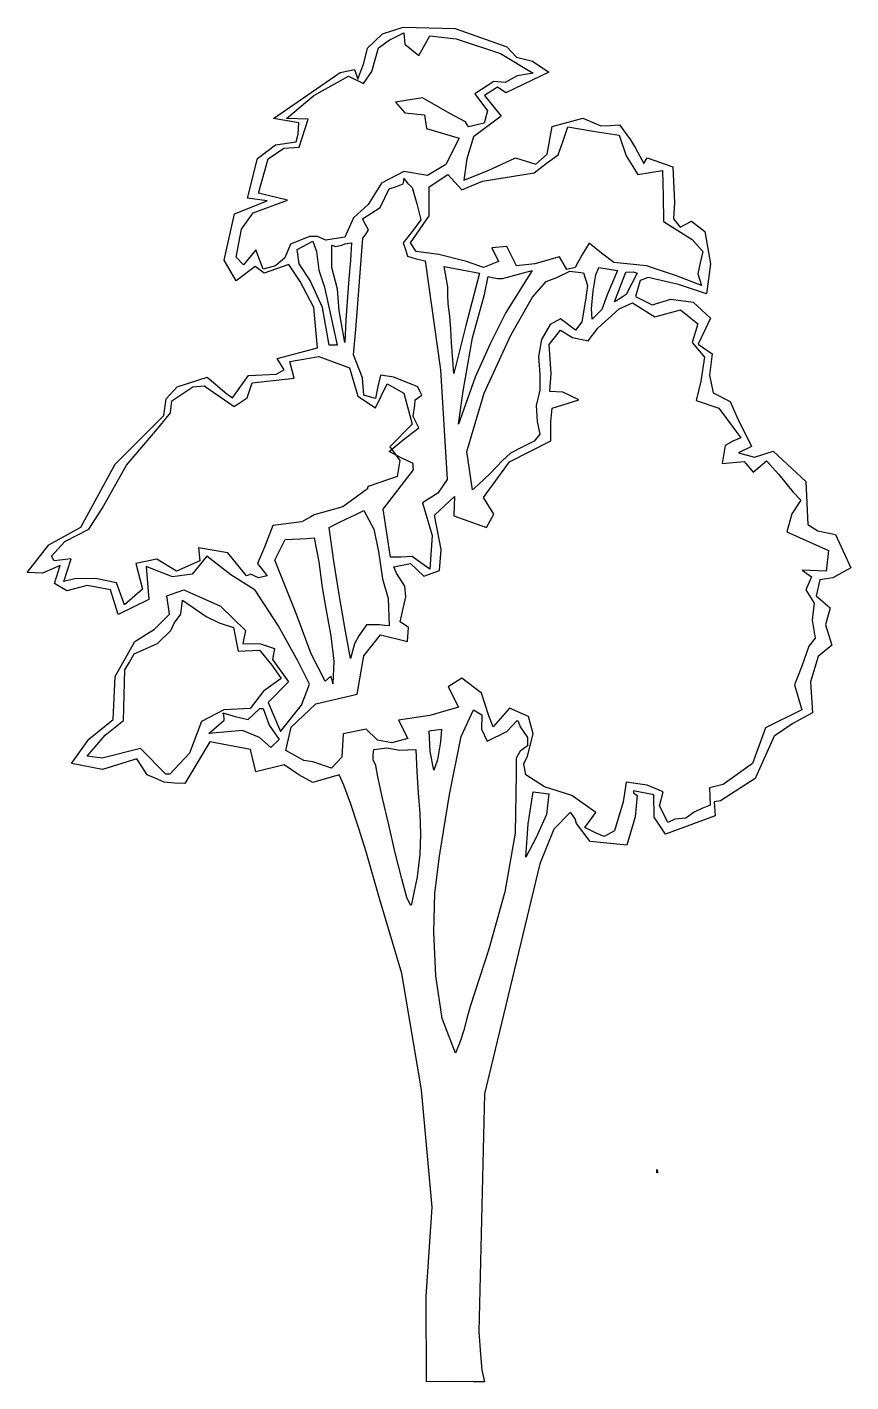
# Model space of a CAD drawing. Extents: x 20050 to 24964, y -15521 to -7435.
import ezdxf

# ---------------------------------------------------------------- set-up
doc = ezdxf.new("R2010")
doc.units = 0
doc.layers.get('0').update_dxf_attribs({"linetype": 'CONTINUOUS'})

msp = doc.modelspace()

# ---------------------------------------------------------------- linework, layer by layer
at = {"color": 0}
for points in [[(22713.6, -15521.5), (22574.7, -15518.4), (22432.8, -15521.5), (22429.7, -15012.2), (22466.7, -14478.3), (22401.9, -13777.7), (22284.6, -13083.3), (22151.9, -12635.8), (22121.1, -12524.7), (22071.7, -12358), (22028.5, -12219.1), (21979.1, -12067.9), (21939, -11959.9), (21911.2, -11898.2), (21753.8, -11944.4), (21670.5, -11898.2), (21584, -11839.5), (21414.3, -11879.6), (21383.4, -11746.9), (21139.6, -11700.6), (20991.5, -11950.6), (20929.7, -11947.5), (20868, -11941.4), (20818.6, -11919.8), (20766.2, -11898.2), (20735.3, -11848.8), (20704.4, -11802.5), (20500.7, -11867.3), (20315.6, -11830.3), (20417.4, -11685.2), (20562.5, -11567.9), (20574.8, -11311.8), (20692.1, -11101.9), (20809.4, -11027.8), (20898.9, -10938.3), (20883.4, -10830.3), (20985.3, -10793.3), (21204.4, -10892), (21352.6, -11037.1), (21337.1, -11114.2), (21442.1, -11117.3), (21525.4, -11145.1), (21513.1, -11209.9), (21608.7, -11342.6), (21488.4, -11466.1), (21562.4, -11638.9), (21685.9, -11481.5), (21735.3, -11358), (21667.4, -11222.3), (21547, -11006.2), (21411.2, -10796.3), (21266.1, -10703.8), (21121.1, -10592.6), (21034.7, -10700.7), (20917.4, -10716.1), (20760, -10654.4), (20775.4, -10851.9), (20593.3, -10941.4), (20547, -10793.3), (20408.2, -10768.6), (20287.8, -10799.4), (20213.7, -10756.2), (20247.7, -10648.2), (20142.7, -10694.5), (20050.1, -10691.4), (20179.8, -10524.7), (20371.1, -10419.8), (20574.8, -10043.3), (20864.9, -9753.2), (20880.4, -9654.4), (20945.2, -9583.4), (21124.2, -9524.8), (21241.5, -9623.5), (21260, -9635.9), (21275.4, -9648.2), (21371.1, -9515.5), (21534.7, -9506.3), (21584, -9481.6), (21540.8, -9413.7), (21781.6, -9348.9), (21760, -9108.1), (21679.7, -8953.8), (21611.8, -8852), (21463.7, -8904.4), (21411.2, -8864.3), (21297, -8950.7), (21226, -8827.3), (21287.8, -8549.5), (21482.2, -8472.4), (21364.9, -8456.9), (21423.5, -8219.3), (21531.6, -8139), (21655, -8120.5), (21667.4, -8074.2), (21670.5, -8006.3), (21519.2, -7981.6), (21917.4, -7706.9), (22003.8, -7688.4), (22022.3, -7747.1), (22059.3, -7651.4), (22080.9, -7561.9), (22170.4, -7475.5), (22293.9, -7435.4), (22602.5, -7444.6), (22911.2, -7552.6), (22969.8, -7614.4), (23065.5, -7639), (23161.1, -7703.9), (22905, -7827.3), (22855.6, -7793.4), (22778.4, -7842.7), (22877.2, -7966.2), (22713.6, -8089.6), (22673.5, -8222.4), (22655, -8348.9), (22800, -8290.3), (22963.6, -8216.2), (23084, -8253.2), (23151.9, -8194.6), (23182.7, -8027.9), (23364.8, -7978.5), (23417.3, -8000.1), (23472.9, -8024.8), (23528.4, -8021.7), (23584, -8018.7), (23648.8, -8108.2), (23679.6, -8157.5), (23729, -8250.1), (23747.5, -8216.2), (23901.9, -8268.7), (23911.1, -8481.6), (23904.9, -8580.4), (23945.1, -8629.8), (24013, -8592.7), (24093.2, -8654.4), (24127.2, -8848.9), (24102.5, -9027.9), (23935.8, -8972.3), (23753.7, -8929.1), (23707.4, -8947.6), (23679.6, -9043.3), (23778.4, -9092.7), (23889.5, -9058.7), (24022.2, -9077.3), (24127.2, -9172.9), (24053.1, -9327.3), (24136.4, -9385.9), (24121, -9512.4), (24142.6, -9617.4), (24244.4, -9669.8), (24284.6, -9765.5), (24371, -9938.3), (24293.8, -9975.4), (24389.5, -10003.2), (24500.6, -9966.1), (24695, -10148.2), (24707.4, -10404.4), (24766, -10441.4), (24871, -10463), (24963.5, -10663.6), (24855.5, -10722.3), (24778.4, -10734.6), (24756.8, -10830.3), (24840.1, -10901.3), (24812.3, -11003.1), (24849.4, -11123.5), (24769.1, -11191.4), (24722.8, -11342.6), (24735.2, -11527.8), (24617.9, -11592.6), (24506.8, -11666.7), (24392.6, -11919.8), (24185.8, -12052.5), (24148.8, -12058.6), (24154.9, -12142), (23858.6, -12253.1), (23790.7, -12151.2), (23787.7, -12018.5), (23667.3, -11993.8), (23667.3, -12006.2), (23688.9, -12021.6), (23676.6, -12148.1), (23627.2, -12317.9), (23408, -12296.3), (23327.8, -12188.3), (23318.5, -12160.5), (23290.8, -12120.4), (23192, -12222.2), (23108.7, -12429), (22778.4, -13802.4), (22744.5, -15222.1), (22753.7, -15357.9), (22763, -15450.5), (22778.4, -15521.5), (22713.6, -15521.5)], [(21340.2, -8855.1), (21297, -8808.8), (21327.9, -8642.1), (21398.9, -8543.3), (21602.6, -8469.3), (21429.7, -8426.1), (21488.4, -8222.4), (21581, -8157.5), (21673.5, -8151.4), (21726, -7984.7), (21596.4, -7981.6), (21760, -7842.7), (21966.7, -7728.6), (22056.2, -7771.8), (22105.6, -7700.8), (22145.7, -7558.8), (22210.6, -7512.5), (22297, -7469.3), (22303.1, -7537.2), (22386.5, -7605.1), (22451.3, -7487.8), (22608.7, -7506.3), (22874.1, -7592.8), (23068.6, -7710), (22972.9, -7725.5), (22901.9, -7765.6), (22834, -7759.4), (22719.8, -7833.5), (22797, -7935.3), (22775.4, -8009.4), (22682.8, -8031), (22664.2, -8000.1), (22571.7, -7950.8), (22408.1, -7858.2), (22247.6, -7882.9), (22303.1, -7947.7), (22420.4, -7960), (22432.8, -8040.3), (22627.2, -8098.9), (22547, -8256.3), (22438.9, -8321.1), (22297, -8296.4), (22164.3, -8367.4), (22084, -8494), (21997.6, -8574.2), (21945.1, -8688.4), (21830.9, -8706.9), (21781.6, -8685.3), (21735.3, -8685.3), (21621.1, -8731.6), (21587.1, -8811.8), (21531.6, -8861.2), (21457.5, -8879.7), (21414.3, -8765.5), (21340.2, -8855.1)], [(23923.5, -8919.9), (23744.5, -8861.2), (23550, -8839.6), (23475.9, -8784.1), (23401.9, -8725.4), (23358.7, -8796.4), (23318.5, -8870.5), (23269.2, -8882.8), (23226, -8805.7), (23077.8, -8848.9), (22969.8, -8861.2), (22911.2, -8743.9), (22821.6, -8753.2), (22861.8, -8833.4), (22772.3, -8870.5), (22670.4, -8833.4), (22506.8, -8793.3), (22371, -8774.8), (22337.1, -8722.3), (22448.2, -8561.9), (22448.2, -8389), (22559.3, -8314.9), (22642.6, -8407.5), (22766.1, -8355.1), (23074.7, -8305.7), (23145.7, -8250.1), (23216.7, -8197.7), (23247.6, -8114.3), (23275.3, -8031), (23426.6, -8055.7), (23580.9, -8080.4), (23624.1, -8203.8), (23692, -8314.9), (23766.1, -8302.6), (23840.1, -8290.3), (23843.2, -8441.5), (23846.3, -8595.8), (24016, -8703.8), (24080.9, -8774.8), (24065.4, -8842.7), (24050, -8907.5), (24071.6, -8978.5), (23923.5, -8919.9)], [(22451.3, -10669.8), (22398.8, -10632.8), (22346.4, -10595.7), (22281.5, -10598.8), (22216.7, -10598.8), (22173.5, -10311.8), (22355.6, -10077.2), (22352.5, -10058.7), (22352.5, -10040.2), (22281.5, -10006.2), (22210.6, -9969.2), (22293.9, -9898.2), (22386.5, -9827.2), (22352.5, -9759.3), (22361.8, -9691.4), (22364.9, -9660.6), (22405, -9632.8), (22392.7, -9608.1), (22380.3, -9583.4), (22238.3, -9524.8), (22158.1, -9512.4), (22142.7, -9580.3), (22127.2, -9651.3), (22093.3, -9642.1), (22059.3, -9632.8), (22050.1, -9527.9), (21997.6, -9392.1), (22009.9, -9240.8), (22053.2, -8694.6), (22071.7, -8669.9), (22087.1, -8645.2), (22068.6, -8614.3), (22050.1, -8580.4), (22155, -8512.5), (22210.6, -8401.4), (22253.8, -8385.9), (22293.9, -8370.5), (22297, -8355.1), (22297, -8339.6), (22318.6, -8367.4), (22346.4, -8392.1), (22374.1, -8490.9), (22398.8, -8586.5), (22346.4, -8654.4), (22293.9, -8722.3), (22306.2, -8762.5), (22318.6, -8802.6), (22371, -8818), (22423.5, -8830.4), (22516.1, -9481.6), (22556.2, -10135.9), (22500.7, -10216.1), (22408.1, -10274.8), (22466.7, -10469.2), (22451.3, -10669.8)], [(21898.8, -9333.4), (21852.5, -9333.4), (21812.4, -9108.1), (21738.4, -8947.6), (21673.5, -8848.9), (21661.2, -8762.5), (21753.8, -8713.1), (21775.4, -8774.8), (21790.8, -8885.9), (21824.8, -8987.8), (21898.8, -9333.4)], [(21945.1, -9318), (21911.2, -9129.7), (21901.9, -9000.1), (21868, -8870.5), (21868, -8737.8), (21889.6, -8743.9), (21926.6, -8737.8), (21945.1, -8728.5), (21985.3, -8722.3), (21979.1, -8827.3), (21969.8, -8938.4), (21951.3, -9182.2), (21945.1, -9318)], [(22596.3, -9503.2), (22580.9, -9318), (22577.8, -9237.8), (22571.7, -9160.6), (22562.4, -9086.5), (22559.3, -9034.1), (22559.3, -8984.7), (22537.7, -8864.3), (22747.6, -8904.4), (22667.3, -9216.2), (22596.3, -9503.2)], [(22624.1, -9805.6), (22651.9, -9608.1), (22707.5, -9290.2), (22778.4, -9031), (22800, -8923), (22834, -8932.2), (22858.7, -8935.3), (22886.5, -8935.3), (23062.4, -8889), (22905, -9139), (22809.3, -9330.3), (22722.9, -9524.8), (22624.1, -9805.6)], [(22707.5, -10197.6), (22673.5, -9969.2), (22775.4, -9620.5), (22935.8, -9274.8), (23065.5, -9046.4), (23145.7, -8953.8), (23210.5, -8929.1), (23287.7, -8892.1), (23367.9, -8901.3), (23392.6, -8978.5), (23380.3, -9064.9), (23358.7, -9194.5), (23321.6, -9243.9), (23232.1, -9176), (23170.4, -9210), (23117.9, -9299.5), (23099.4, -9401.3), (23108.7, -9509.3), (23108.7, -9601.9), (23087.1, -9694.5), (23093.2, -9790.2), (23108.7, -9864.3), (23074.7, -9907.5), (23006.8, -9941.4), (22932.8, -9978.5), (22886.5, -10021.7), (22812.4, -10098.8), (22741.4, -10166.7), (22707.5, -10197.6)], [(23420.4, -9179.1), (23417.3, -9117.4), (23426.6, -9009.4), (23442, -8913.7), (23460.5, -8870.5), (23571.6, -8889), (23509.9, -9034.1), (23479, -9120.5), (23420.4, -9179.1)], [(23553.1, -9074.2), (23621, -8898.3), (23664.2, -8895.2), (23688.9, -8904.4), (23624.1, -9031), (23605.6, -9043.3), (23590.1, -9052.6), (23571.6, -9064.9), (23553.1, -9074.2)], [(23445.1, -12246.9), (23377.2, -12213), (23442, -12123.5), (23300, -12021.6), (23136.5, -11969.1), (23025.3, -11898.2), (23013, -11833.3), (23034.6, -11787), (23068.6, -11654.3), (23040.8, -11549.4), (22926.6, -11500), (22830.9, -11611.1), (22803.1, -11546.3), (22759.9, -11410.5), (22642.6, -11321), (22562.4, -11373.5), (22624.1, -11493.8), (22451.3, -11543.2), (22266.1, -11571), (22321.7, -11682.1), (22226, -11706.8), (22139.6, -11691.4), (22071.7, -11626.6), (21935.9, -11654.3), (21926.6, -11793.2), (21864.9, -11858), (21753.8, -11821), (21701.3, -11811.7), (21593.3, -11753.1), (21624.2, -11614.2), (21772.3, -11475.3), (22019.2, -11416.7), (22059.3, -11188.3), (22158.1, -11061.8), (22318.6, -11101.9), (22324.8, -11018.6), (22275.4, -10984.6), (22309.3, -10836.5), (22303.1, -10771.6), (22253.8, -10694.5), (22238.3, -10657.5), (22337.1, -10635.9), (22417.3, -10713), (22509.9, -10679.1), (22519.2, -10552.5), (22479.1, -10348.8), (22599.4, -10237.7), (22596.3, -10351.9), (22790.8, -10422.9), (22834, -10342.7), (22772.3, -10243.9), (22926.6, -10030.9), (23173.5, -9904.4), (23173.5, -9790.2), (23182.7, -9710), (23340.1, -9660.6), (23244.5, -9614.3), (23167.3, -9611.2), (23176.6, -9503.2), (23164.2, -9330.3), (23232.1, -9243.9), (23303.1, -9287.1), (23395.7, -9308.7), (23454.3, -9231.6), (23580.9, -9117.4), (23661.1, -9080.4), (23793.8, -9163.7), (23948.1, -9123.6), (24050, -9206.9), (24016, -9318), (24090.1, -9404.4), (24068.5, -9549.5), (24040.7, -9663.7), (24176.5, -9710), (24306.2, -9885.9), (24259.9, -9907.5), (24213.6, -9932.2), (24195.1, -10040.2), (24327.8, -10027.8), (24380.2, -10092.7), (24460.5, -10024.8), (24534.5, -10105), (24617.9, -10209.9), (24664.2, -10259.3), (24611.7, -10339.6), (24580.8, -10447.6), (24830.8, -10558.7), (24815.4, -10682.1), (24673.4, -10676), (24729, -10716.1), (24695, -10793.3), (24744.4, -10873.5), (24732.1, -10975.3), (24750.6, -11083.4), (24713.6, -11129.7), (24670.3, -11250), (24627.1, -11361.1), (24670.3, -11509.3), (24454.3, -11617.3), (24377.1, -11830.3), (24201.2, -11956.8), (24121, -11975.3), (24124.1, -12080.2), (24074.7, -12098.8), (24028.4, -12120.4), (23979, -12157.4), (23914.2, -12163.6), (23871, -12182.1), (23855.6, -12148.1), (23821.6, -12083.3), (23843.2, -12000), (23747.5, -11959.9), (23624.1, -11941.4), (23605.6, -12058.6), (23553.1, -12231.5), (23491.4, -12265.4), (23445.1, -12246.9)], [(20630.4, -10882.8), (20584.1, -10753.1), (20457.5, -10725.4), (20334.1, -10728.4), (20269.3, -10743.9), (20312.5, -10608.1), (20210.6, -10620.4), (20195.2, -10592.6), (20275.4, -10506.2), (20417.4, -10432.2), (20497.7, -10308.7), (20642.7, -10049.5), (20837.2, -9821.1), (20905.1, -9737.7), (20914.3, -9666.8), (21037.8, -9583.4), (21105.7, -9577.2), (21284.7, -9700.7), (21361.8, -9648.2), (21392.7, -9558.7), (21642.7, -9531), (21618, -9432.2), (21790.8, -9401.3), (21972.9, -9469.2), (22022.3, -9639), (22127.2, -9706.9), (22198.2, -9564.9), (22297, -9620.5), (22346.4, -9805.6), (22213.6, -9941.4), (22272.3, -10021.7), (22256.9, -10117.4), (22090.2, -10176), (22080.9, -10182.2), (22080.9, -10191.4), (21932.8, -10299.4), (21763, -10345.7), (21741.4, -10358.1), (21689, -10388.9), (21516.1, -10410.6), (21466.8, -10540.2), (21423.5, -10635.9), (21482.2, -10709.9), (21429.7, -10722.3), (21383.4, -10700.7), (21371.1, -10706.8), (21358.7, -10709.9), (21247.6, -10574.1), (21071.7, -10543.3), (21081, -10620.4), (20942.1, -10682.1), (20824.8, -10611.2), (20698.3, -10635.9), (20738.4, -10790.2), (20630.4, -10882.8)], [(21979.1, -11203.7), (21945.1, -11018.6), (21911.2, -10821), (21880.3, -10623.5), (21852.5, -10422.9), (21905, -10395.1), (21954.4, -10370.4), (22006.9, -10345.7), (22059.3, -10321), (22118, -10432.2), (22145.7, -10564.9), (22170.4, -10728.4), (22204.4, -10845.7), (22210.6, -11009.3), (22182.8, -11006.2), (22151.9, -11003.1), (22074.8, -11003.1), (22028.5, -11067.9), (22003.8, -11117.3), (21979.1, -11203.7)], [(21874.2, -11355), (21871.1, -11339.5), (21864.9, -11324.1), (21861.8, -11308.7), (21827.9, -11339.5), (21744.5, -11176), (21655, -10935.2), (21528.5, -10617.3), (21590.2, -10493.9), (21719.8, -10487.7), (21763, -10484.6), (21790.8, -10626.6), (21809.3, -10780.9), (21834, -10916.7), (21861.8, -11067.9), (21880.3, -11219.2), (21874.2, -11355)], [(20877.3, -11895.1), (20726, -11740.8), (20497.7, -11799.4), (20408.2, -11787), (20516.2, -11660.5), (20624.2, -11574.1), (20633.5, -11271.6), (20661.2, -11225.3), (20689, -11176), (20827.9, -11114.2), (20908.1, -11037.1), (20926.7, -10993.9), (20966.8, -10938.3), (20976, -10855), (21118, -10953.7), (21195.2, -10990.8), (21281.6, -11018.6), (21309.4, -11160.5), (21435.9, -11154.4), (21510, -11243.9), (21565.5, -11324.1), (21460.6, -11398.2), (21380.3, -11503.1), (21222.9, -11509.3), (21090.2, -11580.3), (21019.2, -11768.5), (20902, -11895.1), (20889.6, -11895.1), (20877.3, -11895.1)], [(21503.8, -11734.6), (21435.9, -11675.9), (21334, -11632.7), (21133.4, -11651.2), (21226, -11571), (21222.9, -11537.1), (21216.8, -11527.8), (21290.8, -11549.4), (21368, -11567.9), (21439, -11503.1), (21445.2, -11503.1), (21451.3, -11503.1), (21457.5, -11503.1), (21494.5, -11601.9), (21553.2, -11688.3), (21503.8, -11734.6)], [(22605.6, -13558.6), (22525.4, -13351.8), (22488.3, -13098.7), (22476, -12836.4), (22482.2, -12604.9), (22509.9, -12382.7), (22568.6, -12015.4), (22639.6, -11669.8), (22713.6, -11509.3), (22763, -11540.1), (22759.9, -11626.6), (22793.9, -11697.5), (22911.2, -11638.9), (22972.9, -11574.1), (22979, -11577.2), (22991.4, -11611.1), (23034.6, -11675.9), (23034.6, -11725.3), (22991.4, -11756.2), (22966.7, -11799.4), (22966.7, -11892), (22960.5, -12246.9), (22898.8, -12595.7), (22803.1, -12938.2), (22692, -13280.8), (22673.5, -13351.8), (22655, -13422.8), (22633.4, -13490.7), (22605.6, -13558.6)], [(22476, -11870.4), (22454.4, -11759.3), (22448.2, -11635.8), (22522.3, -11626.6), (22516.1, -11700.6), (22497.6, -11808.6), (22476, -11870.4)], [(22337.1, -12675.9), (22315.5, -12629.6), (22284.6, -12518.5), (22244.5, -12364.2), (22207.5, -12197.5), (22170.4, -12037), (22142.7, -11910.5), (22130.3, -11842.6), (22114.9, -11808.6), (22114.9, -11777.8), (22118, -11746.9), (22195.1, -11737.7), (22272.3, -11750), (22368, -11746.9), (22374.1, -11879.6), (22383.4, -12006.2), (22392.7, -12129.6), (22395.7, -12250), (22392.7, -12373.4), (22377.2, -12506.2), (22346.4, -12651.2), (22343.3, -12669.7), (22340.2, -12675.9), (22337.1, -12675.9)], [(23025.3, -12388.9), (23037.7, -12191.4), (23068.6, -12000), (23161.1, -12012.3), (23148.8, -12135.8), (23087.1, -12271.6), (23025.3, -12388.9)], [(23806.2, -14274.6), (23806.2, -14265.4), (23806.2, -14259.2), (23806.2, -14253), (23809.3, -14265.4), (23809.3, -14271.5), (23809.3, -14274.6), (23806.2, -14274.6), (23806.2, -14274.6), (23806.2, -14274.6)]]:
    msp.add_lwpolyline(points, dxfattribs=at)

doc.saveas('drawing.dxf')
